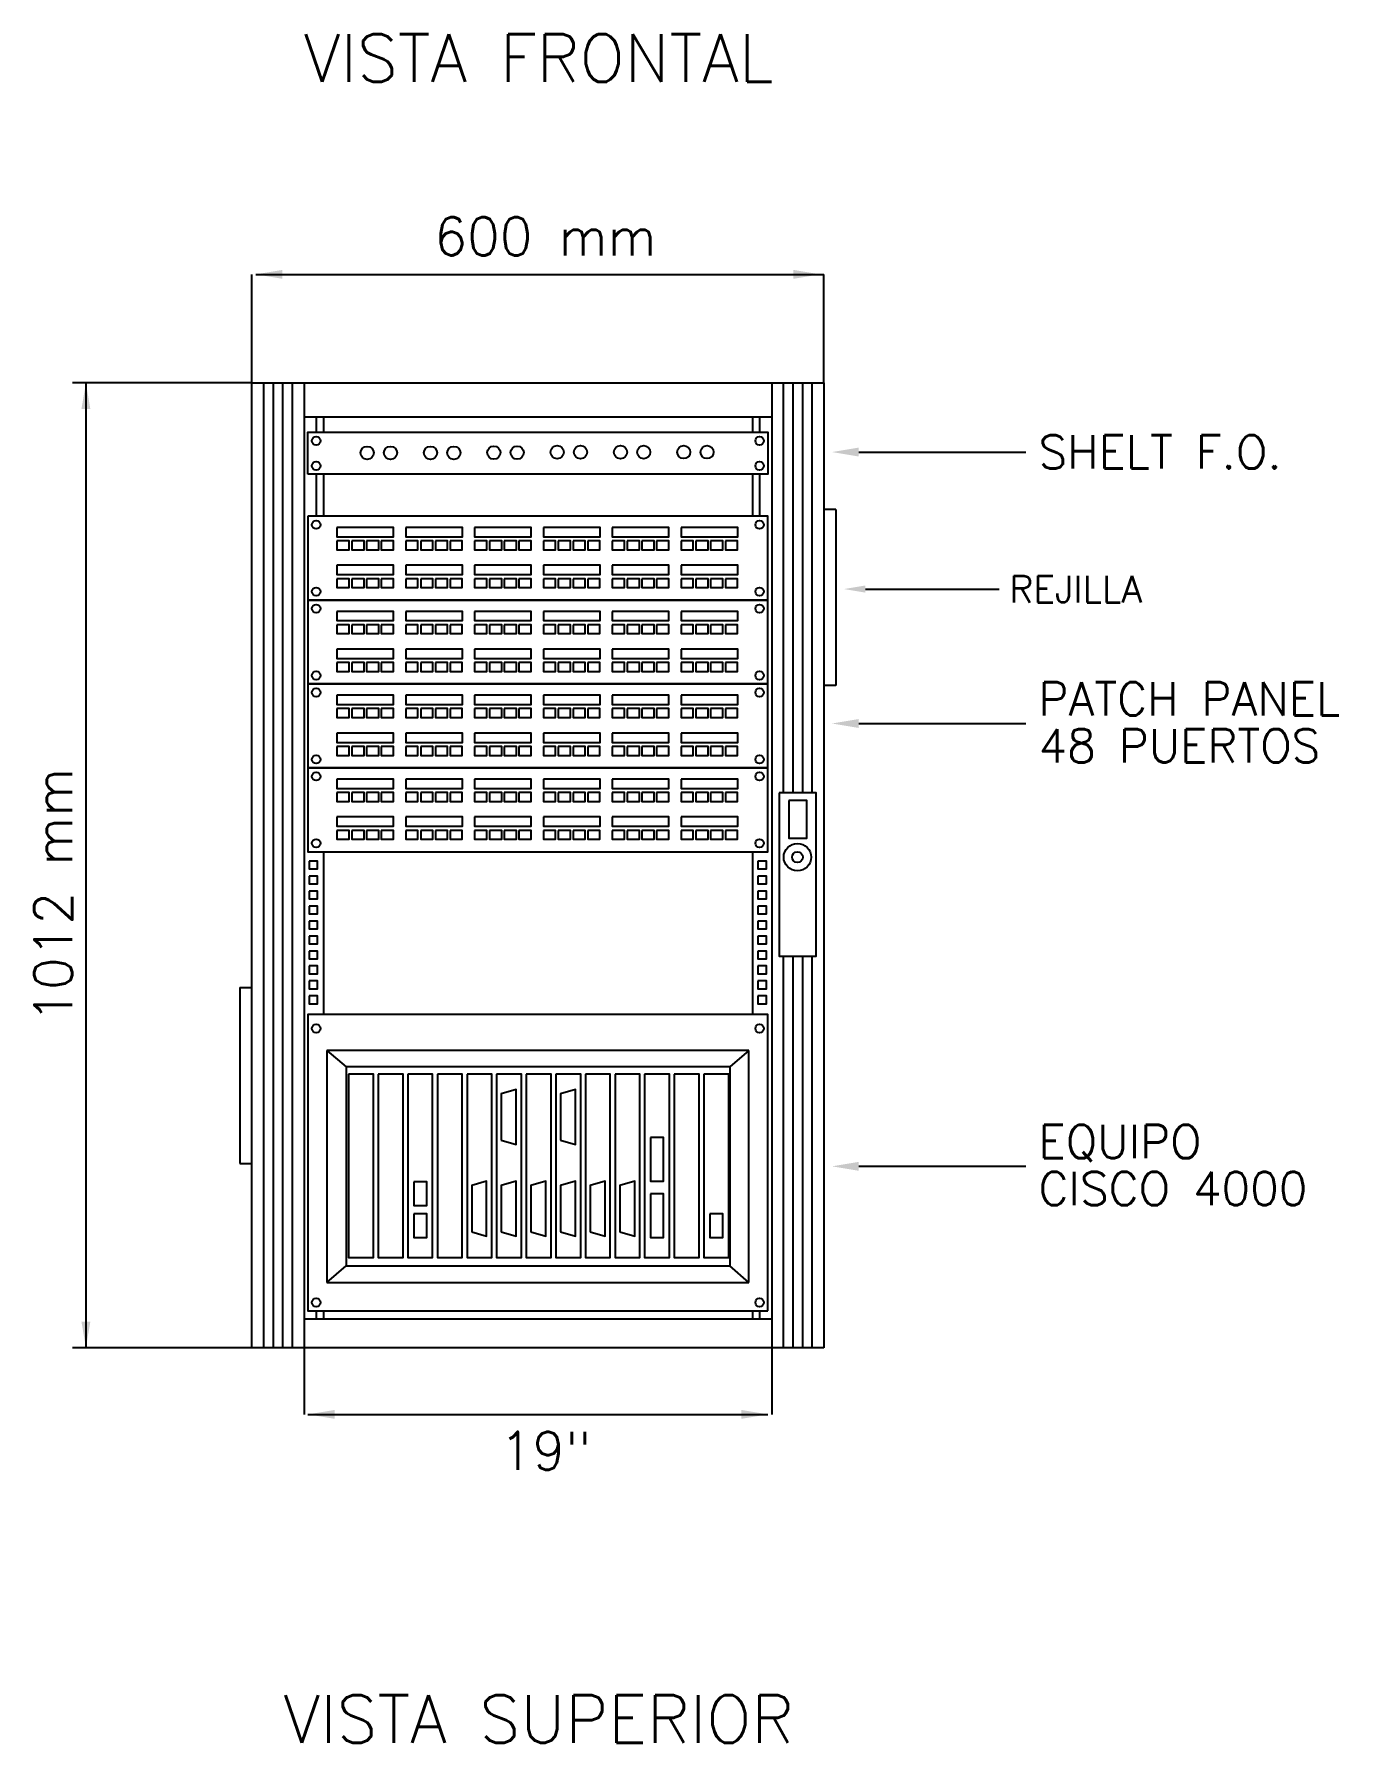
# Model space of a CAD drawing. Extents: x 4.4 to 40.4, y -48.2 to -29.9.
# Drawn here: x 33.51 to 40.35, y -46.21 to -37.25 of the extents above; entities that cross this region are included whole.
import ezdxf
from ezdxf.enums import TextEntityAlignment as Align

# ---------------------------------------------------------------- set-up
doc = ezdxf.new("R2010")
doc.units = 0
doc.header["$LTSCALE"] = 1200
doc.header["$MEASUREMENT"] = 0
doc.layers.get('0').update_dxf_attribs({"linetype": 'CONTINUOUS'})
doc.styles.add('ROMANS', font='ROMANS.shx', dxfattribs={"height": 0.12})

msp = doc.modelspace()

# ---------------------------------------------------------------- linework, layer by layer
at = {"color": 8}
for p, q in [((34.6518, -39.0758), (34.6518, -38.5063)), ((34.6716, -38.5063), (37.0845, -38.5063)), ((34.753, -38.5063), (37.6518, -38.5063)), ((37.6518, -39.0758), (37.6518, -38.5063)), ((34.6518, -39.0758), (33.7106, -39.0758)), ((33.7559, -39.0758), (33.7559, -39.0758)), ((33.7809, -39.0758), (33.7809, -44.1358)), ((34.9893, -39.3348), (37.3143, -39.3348)), ((33.7809, -42.511), (33.7809, -44.1358)), ((35.0453, -42.5763), (35.0453, -43.7931)), ((37.2583, -42.5763), (35.0453, -42.5763)), ((35.0453, -42.5763), (35.1453, -42.6631)), ((37.2583, -42.5763), (37.1583, -42.6631)), ((37.2583, -43.7931), (37.2583, -42.5763)), ((37.1583, -42.6631), (35.1453, -42.6631)), ((35.1453, -42.6631), (35.1453, -43.7062)), ((37.1583, -42.6631), (37.1583, -43.7062)), ((35.0453, -43.7931), (35.1453, -43.7062)), ((35.1453, -43.7062), (37.1583, -43.7062)), ((37.2583, -43.7931), (37.1583, -43.7062)), ((35.0453, -43.7931), (37.2583, -43.7931)), ((34.6518, -44.1358), (33.7106, -44.1358)), ((33.7559, -44.1358), (33.7559, -44.1358)), ((34.9256, -44.1358), (34.9256, -44.4857)), ((37.378, -44.1358), (37.378, -44.4857)), ((34.9454, -44.4857), (37.3583, -44.4857)), ((35.0268, -44.4857), (37.2768, -44.4857))]:
    msp.add_line(p, q, dxfattribs=at)
for p, q in [((34.6518, -44.1358), (34.6518, -39.0758)), ((34.6518, -39.0758), (37.6518, -39.0758)), ((34.7128, -39.0758), (34.7128, -44.1358)), ((34.7628, -39.0758), (34.7628, -44.1358)), ((34.8128, -39.0758), (34.8128, -44.1358)), ((34.8628, -39.0758), (34.8628, -44.1358)), ((34.9256, -39.0758), (34.9256, -44.1358)), ((37.378, -39.0758), (37.378, -44.1358)), ((37.4391, -39.0758), (37.4391, -41.2256)), ((37.4891, -39.0758), (37.4891, -41.2256)), ((37.5391, -39.0758), (37.5391, -41.2256)), ((37.5891, -39.0758), (37.5891, -41.2256)), ((37.6518, -39.0758), (37.6518, -44.1358)), ((37.6518, -39.0758), (37.6518, -44.1358)), ((34.9256, -39.2538), (37.378, -39.2538)), ((37.7146, -39.7395), (37.6518, -39.7395)), ((37.7146, -39.7395), (37.7146, -40.6635)), ((37.7146, -40.6635), (37.6518, -40.6635)), ((37.4391, -42.0816), (37.4391, -44.1358)), ((37.4891, -42.0816), (37.4891, -44.1358)), ((37.5391, -42.0816), (37.5391, -44.1358)), ((37.5891, -42.0816), (37.5891, -44.1358)), ((34.5891, -42.2465), (34.6518, -42.2465)), ((34.5891, -42.2465), (34.5891, -43.1706)), ((34.5891, -43.1706), (34.6518, -43.1706)), ((34.9256, -43.9848), (37.378, -43.9848)), ((37.6518, -44.1358), (34.6518, -44.1358))]:
    msp.add_line(p, q)
at = {"color": 7}
for p, q in [((34.9893, -39.2538), (34.9893, -39.3348)), ((35.0268, -39.2538), (35.0268, -39.3348)), ((37.2768, -39.2538), (37.2768, -39.3348)), ((37.3143, -39.2538), (37.3143, -39.3348)), ((34.9893, -39.5548), (34.9893, -39.7748)), ((35.0268, -39.5548), (35.0268, -39.7748)), ((37.2768, -39.5548), (37.2768, -39.7748)), ((37.3143, -39.5548), (37.3143, -39.7748)), ((35.0268, -41.5348), (35.0268, -42.3891)), ((37.2768, -41.5348), (37.2768, -42.3891)), ((34.9893, -43.9431), (34.9893, -43.9848)), ((35.0268, -43.9431), (35.0268, -43.9848)), ((37.2768, -43.9431), (37.2768, -43.9848)), ((37.3143, -43.9431), (37.3143, -43.9848))]:
    msp.add_line(p, q, dxfattribs=at)
at = {"color": 8, "linetype": 'ByBlock'}
for p, q in [((37.8343, -39.4383), (38.7117, -39.4383)), ((37.8696, -40.157), (38.5715, -40.157)), ((37.8343, -40.862), (38.7117, -40.862)), ((37.8343, -43.1846), (38.7117, -43.1846))]:
    msp.add_line(p, q, dxfattribs=at)
at = {"color": 8}
for points in [[(34.9453, -39.5548), (34.9453, -39.3348), (37.3583, -39.3348), (37.3583, -39.5548)], [(34.9453, -39.7748), (34.9453, -40.2148), (37.3583, -40.2148), (37.3583, -39.7748)], [(35.0978, -39.8338), (35.0978, -39.8825), (35.3949, -39.8825), (35.3949, -39.8338)], [(35.4588, -39.8338), (35.4588, -39.8825), (35.7559, -39.8825), (35.7559, -39.8338)], [(35.8198, -39.8338), (35.8198, -39.8825), (36.1169, -39.8825), (36.1169, -39.8338)], [(36.1808, -39.8338), (36.1808, -39.8825), (36.4779, -39.8825), (36.4779, -39.8338)], [(36.5418, -39.8338), (36.5418, -39.8825), (36.8389, -39.8825), (36.8389, -39.8338)], [(36.9028, -39.8338), (36.9028, -39.8825), (37.1999, -39.8825), (37.1999, -39.8338)], [(35.0978, -39.9042), (35.0978, -39.9507), (35.1618, -39.9507), (35.1618, -39.9042)], [(35.1759, -39.9042), (35.1759, -39.9507), (35.2399, -39.9507), (35.2399, -39.9042)], [(35.2529, -39.9042), (35.2529, -39.9507), (35.3169, -39.9507), (35.3169, -39.9042)], [(35.3299, -39.9042), (35.3299, -39.9507), (35.3939, -39.9507), (35.3939, -39.9042)], [(35.4588, -39.9042), (35.4588, -39.9507), (35.5228, -39.9507), (35.5228, -39.9042)], [(35.5369, -39.9042), (35.5369, -39.9507), (35.6009, -39.9507), (35.6009, -39.9042)], [(35.6139, -39.9042), (35.6139, -39.9507), (35.6779, -39.9507), (35.6779, -39.9042)], [(35.6909, -39.9042), (35.6909, -39.9507), (35.7549, -39.9507), (35.7549, -39.9042)], [(35.8198, -39.9042), (35.8198, -39.9507), (35.8838, -39.9507), (35.8838, -39.9042)], [(35.8979, -39.9042), (35.8979, -39.9507), (35.9619, -39.9507), (35.9619, -39.9042)], [(35.9749, -39.9042), (35.9749, -39.9507), (36.0389, -39.9507), (36.0389, -39.9042)], [(36.0519, -39.9042), (36.0519, -39.9507), (36.1159, -39.9507), (36.1159, -39.9042)], [(36.1808, -39.9042), (36.1808, -39.9507), (36.2448, -39.9507), (36.2448, -39.9042)], [(36.2589, -39.9042), (36.2589, -39.9507), (36.3229, -39.9507), (36.3229, -39.9042)], [(36.3359, -39.9042), (36.3359, -39.9507), (36.3999, -39.9507), (36.3999, -39.9042)], [(36.4129, -39.9042), (36.4129, -39.9507), (36.4769, -39.9507), (36.4769, -39.9042)], [(36.5418, -39.9042), (36.5418, -39.9507), (36.6058, -39.9507), (36.6058, -39.9042)], [(36.6199, -39.9042), (36.6199, -39.9507), (36.6839, -39.9507), (36.6839, -39.9042)], [(36.6969, -39.9042), (36.6969, -39.9507), (36.7609, -39.9507), (36.7609, -39.9042)], [(36.7739, -39.9042), (36.7739, -39.9507), (36.8379, -39.9507), (36.8379, -39.9042)], [(36.9028, -39.9042), (36.9028, -39.9507), (36.9668, -39.9507), (36.9668, -39.9042)], [(36.9809, -39.9042), (36.9809, -39.9507), (37.0449, -39.9507), (37.0449, -39.9042)], [(37.0579, -39.9042), (37.0579, -39.9507), (37.1219, -39.9507), (37.1219, -39.9042)], [(37.1349, -39.9042), (37.1349, -39.9507), (37.1989, -39.9507), (37.1989, -39.9042)], [(35.0978, -40.0323), (35.0978, -40.0811), (35.3949, -40.0811), (35.3949, -40.0323)], [(35.4588, -40.0323), (35.4588, -40.0811), (35.7559, -40.0811), (35.7559, -40.0323)], [(35.8198, -40.0323), (35.8198, -40.0811), (36.1169, -40.0811), (36.1169, -40.0323)], [(36.1808, -40.0323), (36.1808, -40.0811), (36.4779, -40.0811), (36.4779, -40.0323)], [(36.5418, -40.0323), (36.5418, -40.0811), (36.8389, -40.0811), (36.8389, -40.0323)], [(36.9028, -40.0323), (36.9028, -40.0811), (37.1999, -40.0811), (37.1999, -40.0323)], [(35.0978, -40.1027), (35.0978, -40.1493), (35.1618, -40.1493), (35.1618, -40.1027)], [(35.1759, -40.1027), (35.1759, -40.1493), (35.2399, -40.1493), (35.2399, -40.1027)], [(35.2529, -40.1027), (35.2529, -40.1493), (35.3169, -40.1493), (35.3169, -40.1027)], [(35.3299, -40.1027), (35.3299, -40.1493), (35.3939, -40.1493), (35.3939, -40.1027)], [(35.4588, -40.1027), (35.4588, -40.1493), (35.5228, -40.1493), (35.5228, -40.1027)], [(35.5369, -40.1027), (35.5369, -40.1493), (35.6009, -40.1493), (35.6009, -40.1027)], [(35.6139, -40.1027), (35.6139, -40.1493), (35.6779, -40.1493), (35.6779, -40.1027)], [(35.6909, -40.1027), (35.6909, -40.1493), (35.7549, -40.1493), (35.7549, -40.1027)], [(35.8198, -40.1027), (35.8198, -40.1493), (35.8838, -40.1493), (35.8838, -40.1027)], [(35.8979, -40.1027), (35.8979, -40.1493), (35.9619, -40.1493), (35.9619, -40.1027)], [(35.9749, -40.1027), (35.9749, -40.1493), (36.0389, -40.1493), (36.0389, -40.1027)], [(36.0519, -40.1027), (36.0519, -40.1493), (36.1159, -40.1493), (36.1159, -40.1027)], [(36.1808, -40.1027), (36.1808, -40.1493), (36.2448, -40.1493), (36.2448, -40.1027)], [(36.2589, -40.1027), (36.2589, -40.1493), (36.3229, -40.1493), (36.3229, -40.1027)], [(36.3359, -40.1027), (36.3359, -40.1493), (36.3999, -40.1493), (36.3999, -40.1027)], [(36.4129, -40.1027), (36.4129, -40.1493), (36.4769, -40.1493), (36.4769, -40.1027)], [(36.5418, -40.1027), (36.5418, -40.1493), (36.6058, -40.1493), (36.6058, -40.1027)], [(36.6199, -40.1027), (36.6199, -40.1493), (36.6839, -40.1493), (36.6839, -40.1027)], [(36.6969, -40.1027), (36.6969, -40.1493), (36.7609, -40.1493), (36.7609, -40.1027)], [(36.7739, -40.1027), (36.7739, -40.1493), (36.8379, -40.1493), (36.8379, -40.1027)], [(36.9028, -40.1027), (36.9028, -40.1493), (36.9668, -40.1493), (36.9668, -40.1027)], [(36.9809, -40.1027), (36.9809, -40.1493), (37.0449, -40.1493), (37.0449, -40.1027)], [(37.0579, -40.1027), (37.0579, -40.1493), (37.1219, -40.1493), (37.1219, -40.1027)], [(37.1349, -40.1027), (37.1349, -40.1493), (37.1989, -40.1493), (37.1989, -40.1027)], [(34.9453, -40.2148), (34.9453, -40.6548), (37.3583, -40.6548), (37.3583, -40.2148)], [(35.0978, -40.2738), (35.0978, -40.3225), (35.3949, -40.3225), (35.3949, -40.2738)], [(35.4588, -40.2738), (35.4588, -40.3225), (35.7559, -40.3225), (35.7559, -40.2738)], [(35.8198, -40.2738), (35.8198, -40.3225), (36.1169, -40.3225), (36.1169, -40.2738)], [(36.1808, -40.2738), (36.1808, -40.3225), (36.4779, -40.3225), (36.4779, -40.2738)], [(36.5418, -40.2738), (36.5418, -40.3225), (36.8389, -40.3225), (36.8389, -40.2738)], [(36.9028, -40.2738), (36.9028, -40.3225), (37.1999, -40.3225), (37.1999, -40.2738)], [(35.0978, -40.3442), (35.0978, -40.3907), (35.1618, -40.3907), (35.1618, -40.3442)], [(35.1759, -40.3442), (35.1759, -40.3907), (35.2399, -40.3907), (35.2399, -40.3442)], [(35.2529, -40.3442), (35.2529, -40.3907), (35.3169, -40.3907), (35.3169, -40.3442)], [(35.3299, -40.3442), (35.3299, -40.3907), (35.3939, -40.3907), (35.3939, -40.3442)], [(35.4588, -40.3442), (35.4588, -40.3907), (35.5228, -40.3907), (35.5228, -40.3442)], [(35.5369, -40.3442), (35.5369, -40.3907), (35.6009, -40.3907), (35.6009, -40.3442)], [(35.6139, -40.3442), (35.6139, -40.3907), (35.6779, -40.3907), (35.6779, -40.3442)], [(35.6909, -40.3442), (35.6909, -40.3907), (35.7549, -40.3907), (35.7549, -40.3442)], [(35.8198, -40.3442), (35.8198, -40.3907), (35.8838, -40.3907), (35.8838, -40.3442)], [(35.8979, -40.3442), (35.8979, -40.3907), (35.9619, -40.3907), (35.9619, -40.3442)], [(35.9749, -40.3442), (35.9749, -40.3907), (36.0389, -40.3907), (36.0389, -40.3442)], [(36.0519, -40.3442), (36.0519, -40.3907), (36.1159, -40.3907), (36.1159, -40.3442)], [(36.1808, -40.3442), (36.1808, -40.3907), (36.2448, -40.3907), (36.2448, -40.3442)], [(36.2589, -40.3442), (36.2589, -40.3907), (36.3229, -40.3907), (36.3229, -40.3442)], [(36.3359, -40.3442), (36.3359, -40.3907), (36.3999, -40.3907), (36.3999, -40.3442)], [(36.4129, -40.3442), (36.4129, -40.3907), (36.4769, -40.3907), (36.4769, -40.3442)], [(36.5418, -40.3442), (36.5418, -40.3907), (36.6058, -40.3907), (36.6058, -40.3442)], [(36.6199, -40.3442), (36.6199, -40.3907), (36.6839, -40.3907), (36.6839, -40.3442)], [(36.6969, -40.3442), (36.6969, -40.3907), (36.7609, -40.3907), (36.7609, -40.3442)], [(36.7739, -40.3442), (36.7739, -40.3907), (36.8379, -40.3907), (36.8379, -40.3442)], [(36.9028, -40.3442), (36.9028, -40.3907), (36.9668, -40.3907), (36.9668, -40.3442)], [(36.9809, -40.3442), (36.9809, -40.3907), (37.0449, -40.3907), (37.0449, -40.3442)], [(37.0579, -40.3442), (37.0579, -40.3907), (37.1219, -40.3907), (37.1219, -40.3442)], [(37.1349, -40.3442), (37.1349, -40.3907), (37.1989, -40.3907), (37.1989, -40.3442)], [(35.0978, -40.4723), (35.0978, -40.5211), (35.3949, -40.5211), (35.3949, -40.4723)], [(35.4588, -40.4723), (35.4588, -40.5211), (35.7559, -40.5211), (35.7559, -40.4723)], [(35.8198, -40.4723), (35.8198, -40.5211), (36.1169, -40.5211), (36.1169, -40.4723)], [(36.1808, -40.4723), (36.1808, -40.5211), (36.4779, -40.5211), (36.4779, -40.4723)], [(36.5418, -40.4723), (36.5418, -40.5211), (36.8389, -40.5211), (36.8389, -40.4723)], [(36.9028, -40.4723), (36.9028, -40.5211), (37.1999, -40.5211), (37.1999, -40.4723)], [(35.0978, -40.5427), (35.0978, -40.5893), (35.1618, -40.5893), (35.1618, -40.5427)], [(35.1759, -40.5427), (35.1759, -40.5893), (35.2399, -40.5893), (35.2399, -40.5427)], [(35.2529, -40.5427), (35.2529, -40.5893), (35.3169, -40.5893), (35.3169, -40.5427)], [(35.3299, -40.5427), (35.3299, -40.5893), (35.3939, -40.5893), (35.3939, -40.5427)], [(35.4588, -40.5427), (35.4588, -40.5893), (35.5228, -40.5893), (35.5228, -40.5427)], [(35.5369, -40.5427), (35.5369, -40.5893), (35.6009, -40.5893), (35.6009, -40.5427)], [(35.6139, -40.5427), (35.6139, -40.5893), (35.6779, -40.5893), (35.6779, -40.5427)], [(35.6909, -40.5427), (35.6909, -40.5893), (35.7549, -40.5893), (35.7549, -40.5427)], [(35.8198, -40.5427), (35.8198, -40.5893), (35.8838, -40.5893), (35.8838, -40.5427)], [(35.8979, -40.5427), (35.8979, -40.5893), (35.9619, -40.5893), (35.9619, -40.5427)], [(35.9749, -40.5427), (35.9749, -40.5893), (36.0389, -40.5893), (36.0389, -40.5427)], [(36.0519, -40.5427), (36.0519, -40.5893), (36.1159, -40.5893), (36.1159, -40.5427)], [(36.1808, -40.5427), (36.1808, -40.5893), (36.2448, -40.5893), (36.2448, -40.5427)], [(36.2589, -40.5427), (36.2589, -40.5893), (36.3229, -40.5893), (36.3229, -40.5427)], [(36.3359, -40.5427), (36.3359, -40.5893), (36.3999, -40.5893), (36.3999, -40.5427)], [(36.4129, -40.5427), (36.4129, -40.5893), (36.4769, -40.5893), (36.4769, -40.5427)], [(36.5418, -40.5427), (36.5418, -40.5893), (36.6058, -40.5893), (36.6058, -40.5427)], [(36.6199, -40.5427), (36.6199, -40.5893), (36.6839, -40.5893), (36.6839, -40.5427)], [(36.6969, -40.5427), (36.6969, -40.5893), (36.7609, -40.5893), (36.7609, -40.5427)], [(36.7739, -40.5427), (36.7739, -40.5893), (36.8379, -40.5893), (36.8379, -40.5427)], [(36.9028, -40.5427), (36.9028, -40.5893), (36.9668, -40.5893), (36.9668, -40.5427)], [(36.9809, -40.5427), (36.9809, -40.5893), (37.0449, -40.5893), (37.0449, -40.5427)], [(37.0579, -40.5427), (37.0579, -40.5893), (37.1219, -40.5893), (37.1219, -40.5427)], [(37.1349, -40.5427), (37.1349, -40.5893), (37.1989, -40.5893), (37.1989, -40.5427)], [(34.9453, -40.6548), (34.9453, -41.0948), (37.3583, -41.0948), (37.3583, -40.6548)], [(35.0978, -40.7138), (35.0978, -40.7625), (35.3949, -40.7625), (35.3949, -40.7138)], [(35.4588, -40.7138), (35.4588, -40.7625), (35.7559, -40.7625), (35.7559, -40.7138)], [(35.8198, -40.7138), (35.8198, -40.7625), (36.1169, -40.7625), (36.1169, -40.7138)], [(36.1808, -40.7138), (36.1808, -40.7625), (36.4779, -40.7625), (36.4779, -40.7138)], [(36.5418, -40.7138), (36.5418, -40.7625), (36.8389, -40.7625), (36.8389, -40.7138)], [(36.9028, -40.7138), (36.9028, -40.7625), (37.1999, -40.7625), (37.1999, -40.7138)], [(35.0978, -40.7842), (35.0978, -40.8307), (35.1618, -40.8307), (35.1618, -40.7842)], [(35.1759, -40.7842), (35.1759, -40.8307), (35.2399, -40.8307), (35.2399, -40.7842)], [(35.2529, -40.7842), (35.2529, -40.8307), (35.3169, -40.8307), (35.3169, -40.7842)], [(35.3299, -40.7842), (35.3299, -40.8307), (35.3939, -40.8307), (35.3939, -40.7842)], [(35.4588, -40.7842), (35.4588, -40.8307), (35.5228, -40.8307), (35.5228, -40.7842)], [(35.5369, -40.7842), (35.5369, -40.8307), (35.6009, -40.8307), (35.6009, -40.7842)], [(35.6139, -40.7842), (35.6139, -40.8307), (35.6779, -40.8307), (35.6779, -40.7842)], [(35.6909, -40.7842), (35.6909, -40.8307), (35.7549, -40.8307), (35.7549, -40.7842)], [(35.8198, -40.7842), (35.8198, -40.8307), (35.8838, -40.8307), (35.8838, -40.7842)], [(35.8979, -40.7842), (35.8979, -40.8307), (35.9619, -40.8307), (35.9619, -40.7842)], [(35.9749, -40.7842), (35.9749, -40.8307), (36.0389, -40.8307), (36.0389, -40.7842)], [(36.0519, -40.7842), (36.0519, -40.8307), (36.1159, -40.8307), (36.1159, -40.7842)], [(36.1808, -40.7842), (36.1808, -40.8307), (36.2448, -40.8307), (36.2448, -40.7842)], [(36.2589, -40.7842), (36.2589, -40.8307), (36.3229, -40.8307), (36.3229, -40.7842)], [(36.3359, -40.7842), (36.3359, -40.8307), (36.3999, -40.8307), (36.3999, -40.7842)], [(36.4129, -40.7842), (36.4129, -40.8307), (36.4769, -40.8307), (36.4769, -40.7842)], [(36.5418, -40.7842), (36.5418, -40.8307), (36.6058, -40.8307), (36.6058, -40.7842)], [(36.6199, -40.7842), (36.6199, -40.8307), (36.6839, -40.8307), (36.6839, -40.7842)], [(36.6969, -40.7842), (36.6969, -40.8307), (36.7609, -40.8307), (36.7609, -40.7842)], [(36.7739, -40.7842), (36.7739, -40.8307), (36.8379, -40.8307), (36.8379, -40.7842)], [(36.9028, -40.7842), (36.9028, -40.8307), (36.9668, -40.8307), (36.9668, -40.7842)], [(36.9809, -40.7842), (36.9809, -40.8307), (37.0449, -40.8307), (37.0449, -40.7842)], [(37.0579, -40.7842), (37.0579, -40.8307), (37.1219, -40.8307), (37.1219, -40.7842)], [(37.1349, -40.7842), (37.1349, -40.8307), (37.1989, -40.8307), (37.1989, -40.7842)], [(35.0978, -40.9123), (35.0978, -40.9611), (35.3949, -40.9611), (35.3949, -40.9123)], [(35.4588, -40.9123), (35.4588, -40.9611), (35.7559, -40.9611), (35.7559, -40.9123)], [(35.8198, -40.9123), (35.8198, -40.9611), (36.1169, -40.9611), (36.1169, -40.9123)], [(36.1808, -40.9123), (36.1808, -40.9611), (36.4779, -40.9611), (36.4779, -40.9123)], [(36.5418, -40.9123), (36.5418, -40.9611), (36.8389, -40.9611), (36.8389, -40.9123)], [(36.9028, -40.9123), (36.9028, -40.9611), (37.1999, -40.9611), (37.1999, -40.9123)], [(35.0978, -40.9827), (35.0978, -41.0293), (35.1618, -41.0293), (35.1618, -40.9827)], [(35.1759, -40.9827), (35.1759, -41.0293), (35.2399, -41.0293), (35.2399, -40.9827)], [(35.2529, -40.9827), (35.2529, -41.0293), (35.3169, -41.0293), (35.3169, -40.9827)], [(35.3299, -40.9827), (35.3299, -41.0293), (35.3939, -41.0293), (35.3939, -40.9827)], [(35.4588, -40.9827), (35.4588, -41.0293), (35.5228, -41.0293), (35.5228, -40.9827)], [(35.5369, -40.9827), (35.5369, -41.0293), (35.6009, -41.0293), (35.6009, -40.9827)], [(35.6139, -40.9827), (35.6139, -41.0293), (35.6779, -41.0293), (35.6779, -40.9827)], [(35.6909, -40.9827), (35.6909, -41.0293), (35.7549, -41.0293), (35.7549, -40.9827)], [(35.8198, -40.9827), (35.8198, -41.0293), (35.8838, -41.0293), (35.8838, -40.9827)], [(35.8979, -40.9827), (35.8979, -41.0293), (35.9619, -41.0293), (35.9619, -40.9827)], [(35.9749, -40.9827), (35.9749, -41.0293), (36.0389, -41.0293), (36.0389, -40.9827)], [(36.0519, -40.9827), (36.0519, -41.0293), (36.1159, -41.0293), (36.1159, -40.9827)], [(36.1808, -40.9827), (36.1808, -41.0293), (36.2448, -41.0293), (36.2448, -40.9827)], [(36.2589, -40.9827), (36.2589, -41.0293), (36.3229, -41.0293), (36.3229, -40.9827)], [(36.3359, -40.9827), (36.3359, -41.0293), (36.3999, -41.0293), (36.3999, -40.9827)], [(36.4129, -40.9827), (36.4129, -41.0293), (36.4769, -41.0293), (36.4769, -40.9827)], [(36.5418, -40.9827), (36.5418, -41.0293), (36.6058, -41.0293), (36.6058, -40.9827)], [(36.6199, -40.9827), (36.6199, -41.0293), (36.6839, -41.0293), (36.6839, -40.9827)], [(36.6969, -40.9827), (36.6969, -41.0293), (36.7609, -41.0293), (36.7609, -40.9827)], [(36.7739, -40.9827), (36.7739, -41.0293), (36.8379, -41.0293), (36.8379, -40.9827)], [(36.9028, -40.9827), (36.9028, -41.0293), (36.9668, -41.0293), (36.9668, -40.9827)], [(36.9809, -40.9827), (36.9809, -41.0293), (37.0449, -41.0293), (37.0449, -40.9827)], [(37.0579, -40.9827), (37.0579, -41.0293), (37.1219, -41.0293), (37.1219, -40.9827)], [(37.1349, -40.9827), (37.1349, -41.0293), (37.1989, -41.0293), (37.1989, -40.9827)], [(34.9453, -41.0948), (34.9453, -41.5348), (37.3583, -41.5348), (37.3583, -41.0948)], [(35.0978, -41.1538), (35.0978, -41.2025), (35.3949, -41.2025), (35.3949, -41.1538)], [(35.0978, -41.2242), (35.0978, -41.2707), (35.1618, -41.2707), (35.1618, -41.2242)], [(35.1759, -41.2242), (35.1759, -41.2707), (35.2399, -41.2707), (35.2399, -41.2242)], [(35.2529, -41.2242), (35.2529, -41.2707), (35.3169, -41.2707), (35.3169, -41.2242)], [(35.3299, -41.2242), (35.3299, -41.2707), (35.3939, -41.2707), (35.3939, -41.2242)], [(35.4588, -41.1538), (35.4588, -41.2025), (35.7559, -41.2025), (35.7559, -41.1538)], [(35.4588, -41.2242), (35.4588, -41.2707), (35.5228, -41.2707), (35.5228, -41.2242)], [(35.5369, -41.2242), (35.5369, -41.2707), (35.6009, -41.2707), (35.6009, -41.2242)], [(35.6139, -41.2242), (35.6139, -41.2707), (35.6779, -41.2707), (35.6779, -41.2242)], [(35.6909, -41.2242), (35.6909, -41.2707), (35.7549, -41.2707), (35.7549, -41.2242)], [(35.8198, -41.1538), (35.8198, -41.2025), (36.1169, -41.2025), (36.1169, -41.1538)], [(35.8198, -41.2242), (35.8198, -41.2707), (35.8838, -41.2707), (35.8838, -41.2242)], [(35.8979, -41.2242), (35.8979, -41.2707), (35.9619, -41.2707), (35.9619, -41.2242)], [(35.9749, -41.2242), (35.9749, -41.2707), (36.0389, -41.2707), (36.0389, -41.2242)], [(36.0519, -41.2242), (36.0519, -41.2707), (36.1159, -41.2707), (36.1159, -41.2242)], [(36.1808, -41.1538), (36.1808, -41.2025), (36.4779, -41.2025), (36.4779, -41.1538)], [(36.1808, -41.2242), (36.1808, -41.2707), (36.2448, -41.2707), (36.2448, -41.2242)], [(36.2589, -41.2242), (36.2589, -41.2707), (36.3229, -41.2707), (36.3229, -41.2242)], [(36.3359, -41.2242), (36.3359, -41.2707), (36.3999, -41.2707), (36.3999, -41.2242)], [(36.4129, -41.2242), (36.4129, -41.2707), (36.4769, -41.2707), (36.4769, -41.2242)], [(36.5418, -41.1538), (36.5418, -41.2025), (36.8389, -41.2025), (36.8389, -41.1538)], [(36.5418, -41.2242), (36.5418, -41.2707), (36.6058, -41.2707), (36.6058, -41.2242)], [(36.6199, -41.2242), (36.6199, -41.2707), (36.6839, -41.2707), (36.6839, -41.2242)], [(36.6969, -41.2242), (36.6969, -41.2707), (36.7609, -41.2707), (36.7609, -41.2242)], [(36.7739, -41.2242), (36.7739, -41.2707), (36.8379, -41.2707), (36.8379, -41.2242)], [(36.9028, -41.1538), (36.9028, -41.2025), (37.1999, -41.2025), (37.1999, -41.1538)], [(36.9028, -41.2242), (36.9028, -41.2707), (36.9668, -41.2707), (36.9668, -41.2242)], [(36.9809, -41.2242), (36.9809, -41.2707), (37.0449, -41.2707), (37.0449, -41.2242)], [(37.0579, -41.2242), (37.0579, -41.2707), (37.1219, -41.2707), (37.1219, -41.2242)], [(37.1349, -41.2242), (37.1349, -41.2707), (37.1989, -41.2707), (37.1989, -41.2242)], [(35.0978, -41.3523), (35.0978, -41.4011), (35.3949, -41.4011), (35.3949, -41.3523)], [(35.4588, -41.3523), (35.4588, -41.4011), (35.7559, -41.4011), (35.7559, -41.3523)], [(35.8198, -41.3523), (35.8198, -41.4011), (36.1169, -41.4011), (36.1169, -41.3523)], [(36.1808, -41.3523), (36.1808, -41.4011), (36.4779, -41.4011), (36.4779, -41.3523)], [(36.5418, -41.3523), (36.5418, -41.4011), (36.8389, -41.4011), (36.8389, -41.3523)], [(36.9028, -41.3523), (36.9028, -41.4011), (37.1999, -41.4011), (37.1999, -41.3523)], [(35.0978, -41.4227), (35.0978, -41.4693), (35.1618, -41.4693), (35.1618, -41.4227)], [(35.1759, -41.4227), (35.1759, -41.4693), (35.2399, -41.4693), (35.2399, -41.4227)], [(35.2529, -41.4227), (35.2529, -41.4693), (35.3169, -41.4693), (35.3169, -41.4227)], [(35.3299, -41.4227), (35.3299, -41.4693), (35.3939, -41.4693), (35.3939, -41.4227)], [(35.4588, -41.4227), (35.4588, -41.4693), (35.5228, -41.4693), (35.5228, -41.4227)], [(35.5369, -41.4227), (35.5369, -41.4693), (35.6009, -41.4693), (35.6009, -41.4227)], [(35.6139, -41.4227), (35.6139, -41.4693), (35.6779, -41.4693), (35.6779, -41.4227)], [(35.6909, -41.4227), (35.6909, -41.4693), (35.7549, -41.4693), (35.7549, -41.4227)], [(35.8198, -41.4227), (35.8198, -41.4693), (35.8838, -41.4693), (35.8838, -41.4227)], [(35.8979, -41.4227), (35.8979, -41.4693), (35.9619, -41.4693), (35.9619, -41.4227)], [(35.9749, -41.4227), (35.9749, -41.4693), (36.0389, -41.4693), (36.0389, -41.4227)], [(36.0519, -41.4227), (36.0519, -41.4693), (36.1159, -41.4693), (36.1159, -41.4227)], [(36.1808, -41.4227), (36.1808, -41.4693), (36.2448, -41.4693), (36.2448, -41.4227)], [(36.2589, -41.4227), (36.2589, -41.4693), (36.3229, -41.4693), (36.3229, -41.4227)], [(36.3359, -41.4227), (36.3359, -41.4693), (36.3999, -41.4693), (36.3999, -41.4227)], [(36.4129, -41.4227), (36.4129, -41.4693), (36.4769, -41.4693), (36.4769, -41.4227)], [(36.5418, -41.4227), (36.5418, -41.4693), (36.6058, -41.4693), (36.6058, -41.4227)], [(36.6199, -41.4227), (36.6199, -41.4693), (36.6839, -41.4693), (36.6839, -41.4227)], [(36.6969, -41.4227), (36.6969, -41.4693), (36.7609, -41.4693), (36.7609, -41.4227)], [(36.7739, -41.4227), (36.7739, -41.4693), (36.8379, -41.4693), (36.8379, -41.4227)], [(36.9028, -41.4227), (36.9028, -41.4693), (36.9668, -41.4693), (36.9668, -41.4227)], [(36.9809, -41.4227), (36.9809, -41.4693), (37.0449, -41.4693), (37.0449, -41.4227)], [(37.0579, -41.4227), (37.0579, -41.4693), (37.1219, -41.4693), (37.1219, -41.4227)], [(37.1349, -41.4227), (37.1349, -41.4693), (37.1989, -41.4693), (37.1989, -41.4227)], [(34.9512, -41.5839), (34.9512, -41.6247), (34.995, -41.6247), (34.995, -41.5839)], [(34.9512, -41.6625), (34.9512, -41.7033), (34.995, -41.7033), (34.995, -41.6625)], [(37.3061, -41.5839), (37.3061, -41.6247), (37.35, -41.6247), (37.35, -41.5839)], [(37.3061, -41.6625), (37.3061, -41.7033), (37.35, -41.7033), (37.35, -41.6625)], [(34.9512, -41.741), (34.9512, -41.7818), (34.995, -41.7818), (34.995, -41.741)], [(37.3061, -41.741), (37.3061, -41.7818), (37.35, -41.7818), (37.35, -41.741)], [(34.9512, -41.8196), (34.9512, -41.8604), (34.995, -41.8604), (34.995, -41.8196)], [(37.3061, -41.8196), (37.3061, -41.8604), (37.35, -41.8604), (37.35, -41.8196)], [(34.9512, -41.8982), (34.9512, -41.939), (34.995, -41.939), (34.995, -41.8982)], [(37.3061, -41.8982), (37.3061, -41.939), (37.35, -41.939), (37.35, -41.8982)], [(34.9512, -41.9767), (34.9512, -42.0175), (34.995, -42.0175), (34.995, -41.9767)], [(37.3061, -41.9767), (37.3061, -42.0175), (37.35, -42.0175), (37.35, -41.9767)], [(34.9512, -42.0553), (34.9512, -42.0961), (34.995, -42.0961), (34.995, -42.0553)], [(37.3061, -42.0553), (37.3061, -42.0961), (37.35, -42.0961), (37.35, -42.0553)], [(34.9512, -42.1338), (34.9512, -42.1746), (34.995, -42.1746), (34.995, -42.1338)], [(37.3061, -42.1338), (37.3061, -42.1746), (37.35, -42.1746), (37.35, -42.1338)], [(34.9512, -42.2124), (34.9512, -42.2532), (34.995, -42.2532), (34.995, -42.2124)], [(34.9512, -42.291), (34.9512, -42.3318), (34.995, -42.3318), (34.995, -42.291)], [(37.3061, -42.2124), (37.3061, -42.2532), (37.35, -42.2532), (37.35, -42.2124)], [(37.3061, -42.291), (37.3061, -42.3318), (37.35, -42.3318), (37.35, -42.291)], [(37.3583, -43.9431), (37.3583, -42.3891), (34.9453, -42.3891), (34.9453, -43.9431)], [(35.1586, -42.7019), (35.1586, -43.6634), (35.2891, -43.6634), (35.2891, -42.7019)], [(35.3139, -42.7019), (35.3139, -43.6634), (35.4444, -43.6634), (35.4444, -42.7019)], [(35.4692, -42.7019), (35.4692, -43.6634), (35.5997, -43.6634), (35.5997, -42.7019)], [(35.6246, -42.7019), (35.6246, -43.6634), (35.755, -43.6634), (35.755, -42.7019)], [(35.7799, -42.7019), (35.7799, -43.6634), (35.9103, -43.6634), (35.9103, -42.7019)], [(35.9352, -42.7019), (35.9352, -43.6634), (36.0656, -43.6634), (36.0656, -42.7019)], [(36.0905, -42.7019), (36.0905, -43.6634), (36.221, -43.6634), (36.221, -42.7019)], [(36.2458, -42.7019), (36.2458, -43.6634), (36.3763, -43.6634), (36.3763, -42.7019)], [(36.4011, -42.7019), (36.4011, -43.6634), (36.5316, -43.6634), (36.5316, -42.7019)], [(36.5564, -42.7019), (36.5564, -43.6634), (36.6869, -43.6634), (36.6869, -42.7019)], [(36.7117, -42.7019), (36.7117, -43.6634), (36.8422, -43.6634), (36.8422, -42.7019)], [(36.8671, -42.7019), (36.8671, -43.6634), (36.9975, -43.6634), (36.9975, -42.7019)], [(37.0224, -42.7019), (37.0224, -43.6634), (37.1528, -43.6634), (37.1528, -42.7019)], [(35.9597, -43.0481), (36.0382, -43.0698), (36.0382, -42.7823), (35.9597, -42.804)], [(36.2703, -43.0481), (36.3488, -43.0698), (36.3488, -42.7823), (36.2703, -42.804)], [(36.7428, -43.0332), (36.7428, -43.2628), (36.8111, -43.2628), (36.8111, -43.0332)], [(35.5003, -43.2664), (35.5003, -43.3905), (35.5686, -43.3905), (35.5686, -43.2664)], [(35.8044, -43.5289), (35.8829, -43.5506), (35.8829, -43.2631), (35.8044, -43.2847)], [(35.9597, -43.5289), (36.0382, -43.5506), (36.0382, -43.2631), (35.9597, -43.2847)], [(36.115, -43.5289), (36.1935, -43.5506), (36.1935, -43.2631), (36.115, -43.2847)], [(36.2703, -43.5289), (36.3488, -43.5506), (36.3488, -43.2631), (36.2703, -43.2847)], [(36.4256, -43.5289), (36.5041, -43.5506), (36.5041, -43.2631), (36.4256, -43.2847)], [(36.581, -43.5289), (36.6595, -43.5506), (36.6595, -43.2631), (36.581, -43.2847)], [(36.7428, -43.3284), (36.7428, -43.558), (36.8111, -43.558), (36.8111, -43.3284)], [(35.5003, -43.4339), (35.5003, -43.558), (35.5686, -43.558), (35.5686, -43.4339)], [(37.0534, -43.4339), (37.0534, -43.558), (37.1218, -43.558), (37.1218, -43.4339)]]:
    msp.add_lwpolyline(points, close=True, dxfattribs=at)
for points in [[(37.4168, -41.2256), (37.4168, -42.0816), (37.6117, -42.0816), (37.6117, -41.2256)], [(37.4674, -41.2661), (37.4674, -41.4635), (37.5616, -41.4635), (37.5616, -41.2661)]]:
    msp.add_lwpolyline(points, close=True)
for centre, radius in [((34.9888, -39.3794), 0.0223), ((35.2564, -39.4429), 0.0344), ((35.3786, -39.4429), 0.0344), ((35.5886, -39.4429), 0.0344), ((35.7107, -39.4429), 0.0344), ((35.9207, -39.4414), 0.0344), ((36.0428, -39.4414), 0.0344), ((36.2527, -39.4391), 0.0344), ((36.3749, -39.4391), 0.0344), ((36.5848, -39.4388), 0.0344), ((36.7069, -39.4388), 0.0344), ((36.9168, -39.4384), 0.0344), ((37.039, -39.4384), 0.0344), ((37.3149, -39.3794), 0.0223), ((34.9888, -39.5102), 0.0223), ((37.3149, -39.5102), 0.0223), ((34.9888, -39.8194), 0.0223), ((37.3149, -39.8194), 0.0223), ((34.9888, -40.1702), 0.0223), ((37.3149, -40.1702), 0.0223), ((34.9888, -40.2594), 0.0223), ((37.3149, -40.2594), 0.0223), ((34.9888, -40.6102), 0.0223), ((37.3149, -40.6102), 0.0223), ((34.9888, -40.6994), 0.0223), ((37.3149, -40.6994), 0.0223), ((34.9888, -41.0502), 0.0223), ((37.3149, -41.0502), 0.0223), ((34.9888, -41.1394), 0.0223), ((37.3149, -41.1394), 0.0223), ((34.9888, -41.4902), 0.0223), ((37.3149, -41.4902), 0.0223), ((34.9888, -42.4617), 0.0223), ((37.3149, -42.4617), 0.0223), ((34.9888, -43.8985), 0.0223), ((37.3149, -43.8985), 0.0223)]:
    msp.add_circle(centre, radius, dxfattribs=at)
for radius in [0.0719, 0.0282]:
    msp.add_circle((37.513, -41.563), radius)
at = {"color": 8, "linetype": 'ByBlock'}
for points in [[(34.8116, -38.5297), (34.8116, -38.483), (34.6716, -38.5063)], [(37.4921, -38.5297), (37.4921, -38.483), (37.6321, -38.5063)], [(33.7575, -39.2123), (33.8042, -39.2123), (33.7809, -39.0758)], [(33.7575, -39.2123), (33.8042, -39.2123), (33.7809, -39.0758)], [(37.8343, -39.4149), (37.8343, -39.4616), (37.6943, -39.4383)], [(37.8696, -40.1383), (37.8696, -40.1757), (37.7576, -40.157)], [(37.8343, -40.8386), (37.8343, -40.8853), (37.6943, -40.862)], [(37.8343, -43.1613), (37.8343, -43.2079), (37.6943, -43.1846)], [(33.7575, -43.9993), (33.8042, -43.9993), (33.7809, -44.1358)], [(33.7575, -43.9993), (33.8042, -43.9993), (33.7809, -44.1358)], [(35.0854, -44.4624), (35.0854, -44.509), (34.9454, -44.4857)], [(37.2183, -44.4624), (37.2183, -44.509), (37.3583, -44.4857)]]:
    msp.add_solid(points, dxfattribs=at)

# ---------------------------------------------------------------- texts
at = {"color": 7, "style": 'ROMANS'}
for s, p in [('VISTA FRONTAL', (36.1563, -37.4966)), ('VISTA SUPERIOR', (36.1563, -46.2084))]:
    msp.add_text(s, height=0.25, dxfattribs=at).set_placement(p, align=Align.CENTER)
at = {"color": 8, "style": 'ROMANS'}
for s, p in [('600 mm', (35.609, -38.4666)), ('19"', (35.9517, -44.8364))]:
    msp.add_text(s, height=0.2, dxfattribs=at).set_placement(p, align=Align.BOTTOM_LEFT)
at = {"color": 8, "linetype": 'ByBlock', "style": 'ROMANS'}
for s, height, p in [('SHELT F.O.', 0.175, (38.7779, -39.5254)), ('REJILLA', 0.14, (38.6244, -40.2267)), ('PATCH PANEL', 0.175, (38.7779, -40.8201)), ('48 PUERTOS', 0.175, (38.7779, -41.0662)), ('EQUIPO', 0.175, (38.7779, -43.1427)), ('CISCO 4000', 0.175, (38.7779, -43.3888))]:
    msp.add_text(s, height=height, dxfattribs=at).set_placement(p)
at = {"color": 8, "style": 'ROMANS'}
msp.add_text('1012 mm', height=0.2, rotation=90, dxfattribs=at).set_placement((33.7095, -42.4313))

doc.saveas('drawing.dxf')
